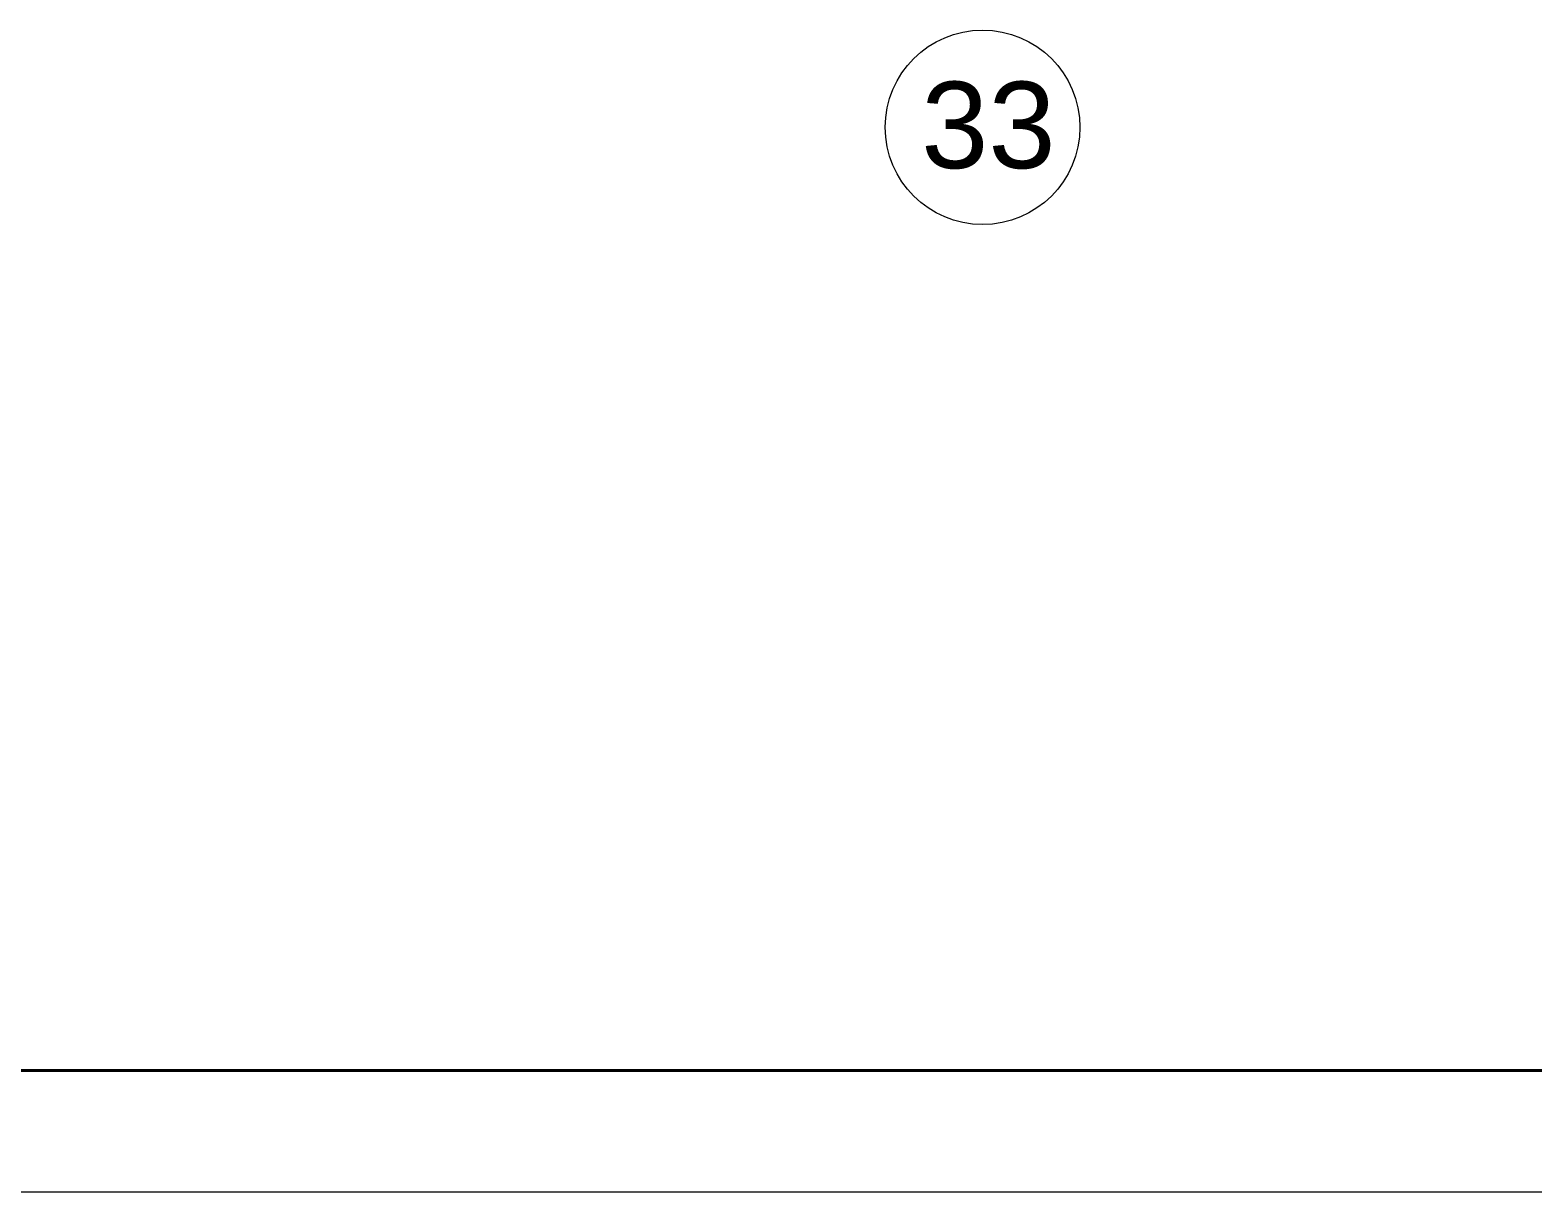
# Model space of a CAD drawing. Header units: millimetres. Extents: x -3817 to 677485, y -22715 to 103890.
# Drawn here: x -318.7 to -75.5, y -19807 to -19618.9 of the extents above; entities that cross this region are included whole.
import ezdxf

# ---------------------------------------------------------------- set-up
doc = ezdxf.new("R2010")
doc.units = ezdxf.units.MM
doc.layers.add('PDF _Геометрия', color=7, linetype='Continuous', true_color=0x1d1d1d)
doc.layers.add('PDF _Текст', color=7, linetype='Continuous')
doc.styles.add('PDF ArialMT', font='arial.ttf')

msp = doc.modelspace()

# ---------------------------------------------------------------- linework, layer by layer
at = {"layer": 'PDF _Геометрия', "color": 7, "lineweight": 9}
msp.add_lwpolyline([(1817.14, -17468.51), (-1493.76, -17468.51), (-1493.76, -19807.01), (1817.14, -19807.01)], close=True, dxfattribs=at)
at = {"layer": 'PDF _Геометрия', "color": 7, "lineweight": 40}
msp.add_lwpolyline([(1797.46, -19787.33), (1797.46, -17488.2), (-1415.03, -17488.2), (-1415.03, -19787.33)], close=True, dxfattribs=at)
at = {"layer": 'PDF _Геометрия', "color": 253, "lineweight": 9, "true_color": 0xaaaaaa}
msp.add_circle((-164.53, -19634.63), 15.75, dxfattribs=at)
at = {"layer": 'PDF _Геометрия', "color": 253, "lineweight": 20, "true_color": 0xaaaaaa}
msp.add_circle((-164.53, -19634.63), 15.75, dxfattribs=at)

# ---------------------------------------------------------------- texts
at = {"layer": 'PDF _Текст', "color": 9, "true_color": 0xbebebe, "insert": (-174.47, -19634.35), "char_height": 14, "attachment_point": 4, "style": 'PDF ArialMT'}
msp.add_mtext('33', dxfattribs=at)

doc.saveas('drawing.dxf')
